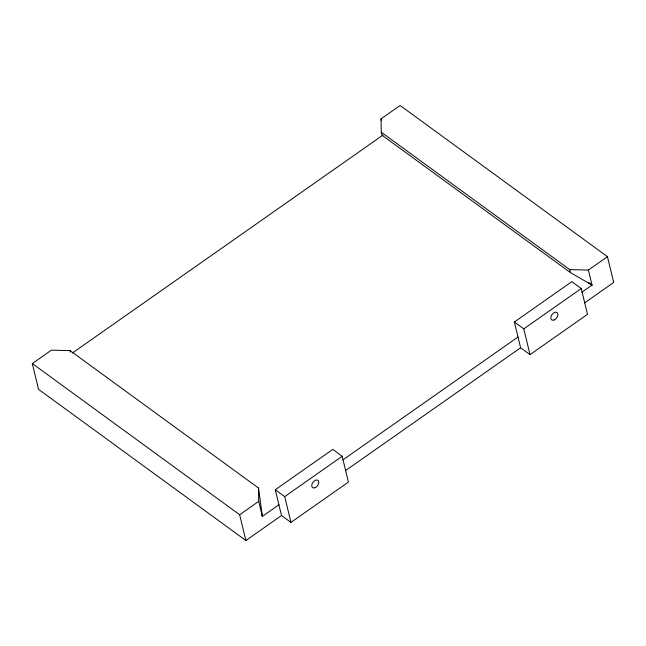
<?xml version="1.0" encoding="UTF-8"?>
<svg xmlns="http://www.w3.org/2000/svg" width="646" height="646" viewBox="0 0 646 646"><rect width="100%" height="100%" fill="white"/><g stroke="black" fill="none" stroke-linecap="round" stroke-linejoin="round"><path stroke-width="0.97" d="M281.519 515.524L290.95 522.396L348.42 482.069L342.178 456.286L332.755 449.414L275.285 489.741L281.519 515.524L245.892 540.524L38.542 389.336L32.3 363.553L51.381 350.164L70.002 350.584L258.505 488.029L262.373 516.396L278.927 504.776M581.771 292.283L592.019 285.096L570.491 272.636L381.988 135.192L381.261 132.188L381.027 118.864L400.108 105.476L607.458 256.664L613.7 282.447L584.549 302.901M72.368 353.031L383.013 135.062M245.892 540.524L239.65 514.741L258.731 501.353L258.505 488.029M514.361 321.991L571.831 281.664L581.255 288.536L587.497 314.319L530.027 354.646L520.595 347.774L514.361 321.991L523.785 328.862L530.027 354.646M381.261 132.188L569.764 269.632L588.385 270.052L607.458 256.664M290.95 522.396L284.708 496.613L342.178 456.286M523.785 328.862L581.255 288.536M342.994 459.823L517.995 337.034M345.594 470.563L520.595 347.774M588.764 282.819L592.019 285.096L588.385 270.052M588.764 282.722L592.019 285.096M275.285 489.741L284.708 496.613M32.3 363.553L239.65 514.741M261.42 512.504L262.373 516.396L258.731 501.353M569.764 269.632L570.491 272.636M381.027 118.864L381.487 120.745M70.002 350.584L70.366 352.086M554.203 319.964A4.53 2.875 -53.9 0 0 557.466 313.052A4.53 2.875 -53.9 0 0 551.353 315.652A4.53 2.875 -53.9 0 0 554.203 319.964M315.127 487.706A4.53 2.875 -53.9 0 0 318.389 480.794A4.53 2.875 -53.9 0 0 312.276 483.402A4.53 2.875 -53.9 0 0 315.127 487.706"/></g></svg>
